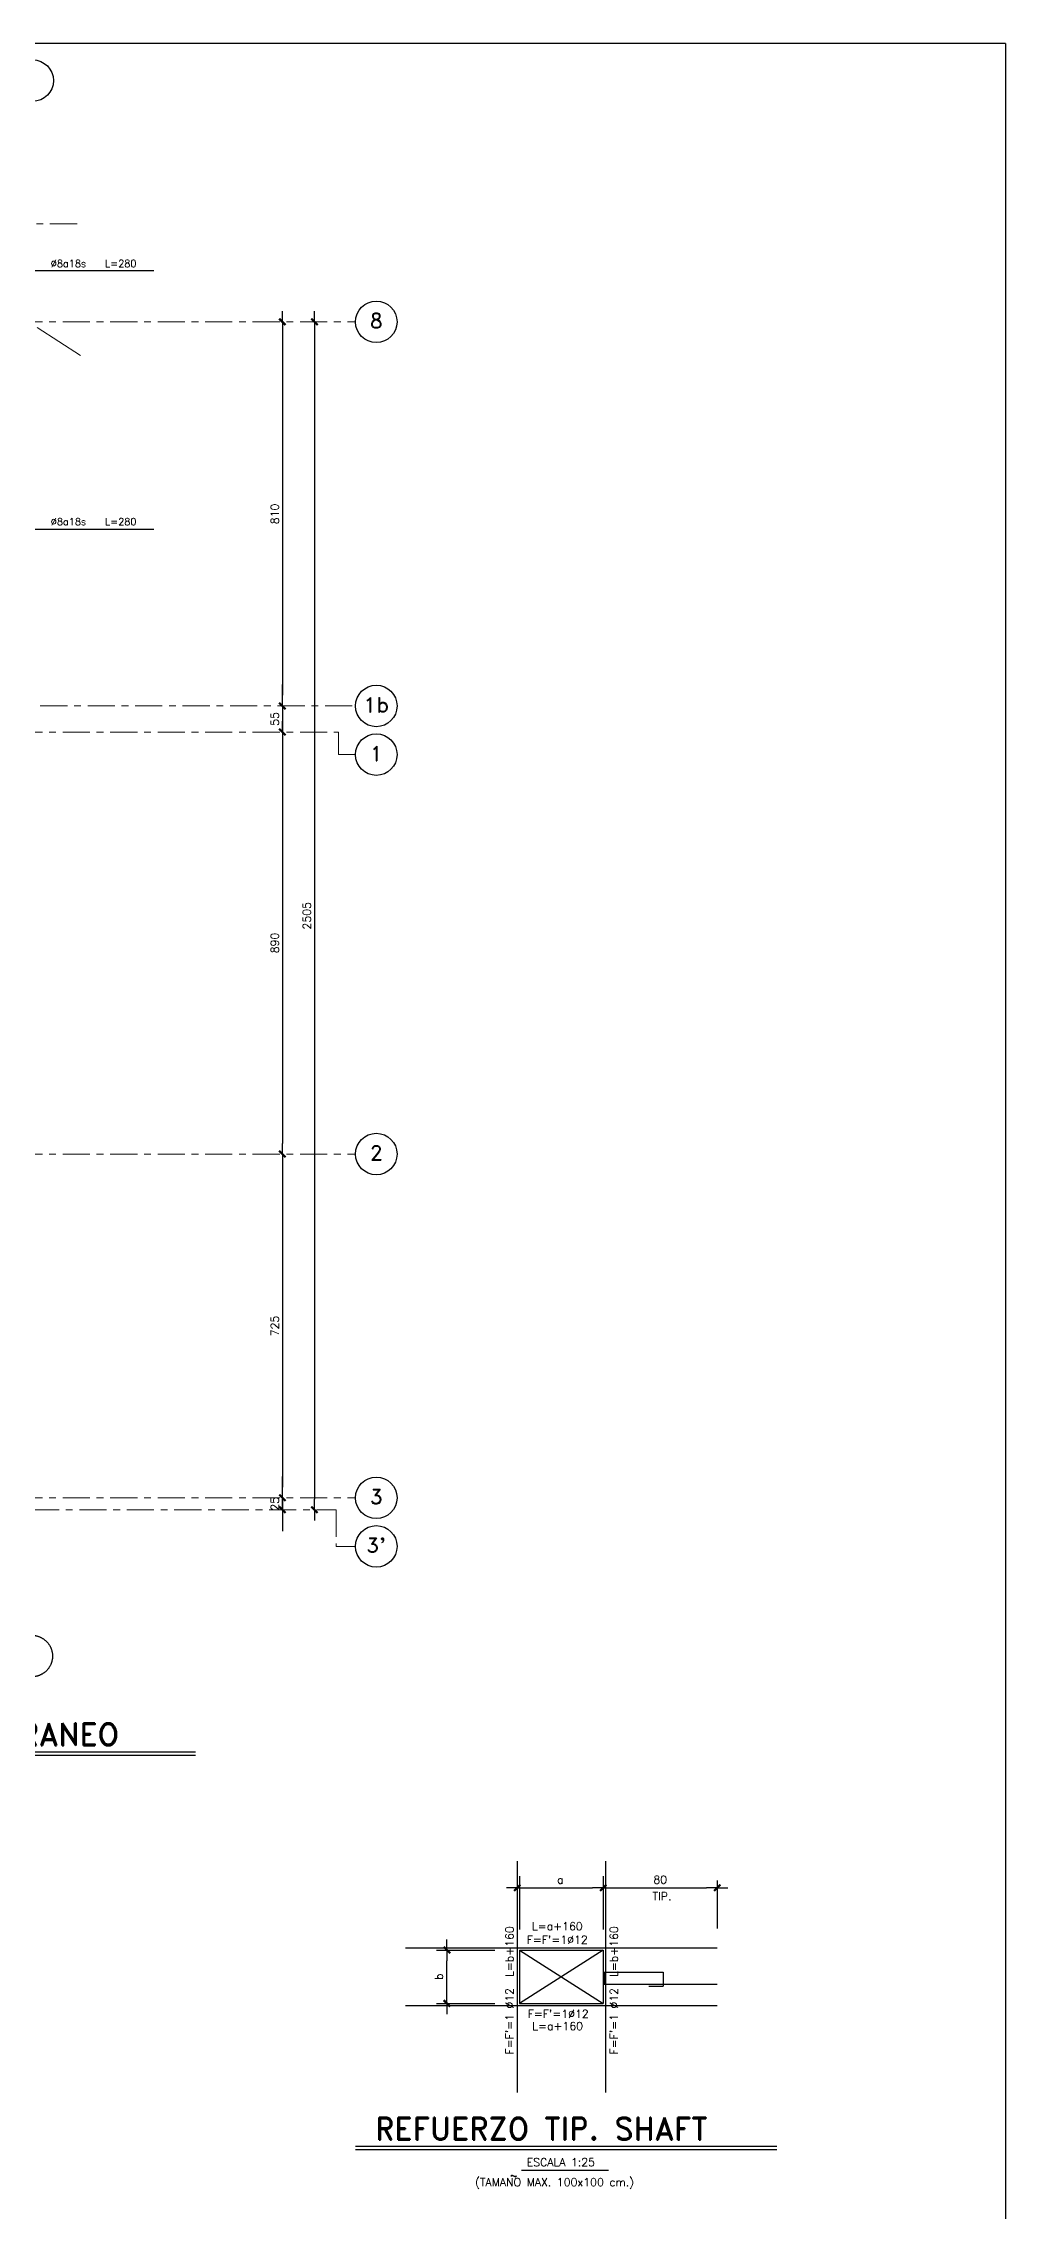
# Model space of a CAD drawing. Extents: x -4 to 6083, y -4 to 8618.
# Drawn here: x 4055 to 6083, y 4047 to 8618 of the extents above; entities that cross this region are included whole.
import ezdxf
from ezdxf.enums import TextEntityAlignment as Align
from ezdxf.xclip import XClip

# ---------------------------------------------------------------- set-up
doc = ezdxf.new("R2010")
doc.units = 0
doc.header["$LTSCALE"] = 45
doc.header["$MEASUREMENT"] = 0
doc.header["$XCLIPFRAME"] = 0
doc.linetypes.add('2017_67-101$0$Grid Line', pattern=[2.2225, 1.27, -0.3175, 0.3175, -0.3175])
doc.layers.get('0').update_dxf_attribs({"linetype": 'CONTINUOUS'})
for name, color, linetype, lineweight in [('2017_67-101$0$A-ANNO-TEXT', 2, 'CONTINUOUS', 9), ('2017_67-101$0$RLE-EJE', 3, 'CONTINUOUS', 25), ('2017_67-101$0$RLE-EJES', 1, '2017_67-101$0$Grid Line', 9)]:
    doc.layers.add(name, color=color, linetype=linetype, lineweight=lineweight)
for name, color, linetype in [('2017_67-101$0$RLA-COTAS', 2, 'CONTINUOUS'), ('fe', 7, 'CONTINUOUS'), ('RLA-CORTES', 5, 'CONTINUOUS'), ('RLA-FORMATO', 7, 'CONTINUOUS'), ('RLA-TEXTOS2', 6, 'CONTINUOUS'), ('TEXTOS-SM', 3, 'CONTINUOUS')]:
    doc.layers.add(name, color=color, linetype=linetype)
doc.styles.add('2017_67-101$0$ROMAND', font='romand', dxfattribs={"height": 31.5})
doc.styles.add('2017_67-101$0$ROMANS', font='ROMANS.shx', dxfattribs={"height": 16.875})
doc.styles.add('ROMANS', font='ROMANS.shx', dxfattribs={"height": 16.875})
doc.styles.add('ROMANS0', font='romans.shx')
doc.styles.add('SIETE50', font='ROMAND.SHX', dxfattribs={"height": 31.5})
doc.dimstyles.new('2017_67-101$0$ING-75', dxfattribs={"dimscale": 75, "dimtxt": 0.27, "dimasz": 0.3, "dimexe": 0, "dimexo": 0, "dimgap": 0.1, "dimtad": 1, "dimdec": 1, "dimzin": 12, "dimdsep": 46, "dimtxsty": '2017_67-101$0$ROMANS', "dimblk": '2017_67-101$0$TICK1', "dimblk1": '2017_67-101$0$TICK1', "dimblk2": '2017_67-101$0$TICK1', "dimcen": 0.09, "dimclrd": 2, "dimclre": 1, "dimclrt": 3, "dimadec": 0, "dimazin": 0, "dimtfac": 1, "dimtdec": 0, "dimtix": 1, "dimtmove": 2, "dimatfit": 3, "dimldrblk": '2017_67-101$0$TICK1', "dimfxl": 0, "dimfxlon": 1, "dimtolj": 1, "dimtzin": 0, "dimarcsym": 0})
doc.dimstyles.new('ING', dxfattribs={"dimscale": 50, "dimtxt": 0.27, "dimasz": 0.3, "dimexe": 0.2, "dimexo": 1, "dimgap": 0.1, "dimtad": 1, "dimzin": 12, "dimdsep": 46, "dimtxsty": 'ROMANS', "dimblk1": 'TICK1', "dimblk2": 'TICK1', "dimsah": 1, "dimcen": 0.09, "dimse1": 1, "dimse2": 1, "dimclrd": 2, "dimclre": 4, "dimclrt": 3, "dimadec": 0, "dimazin": 0, "dimtfac": 1, "dimtix": 1, "dimtmove": 2, "dimatfit": 3, "dimldrblk": 'TICK1', "dimfxl": 1, "dimtolj": 1, "dimtzin": 12, "dimarcsym": 0})
doc.dimstyles.new('ING-75', dxfattribs={"dimscale": 75, "dimtxt": 0.27, "dimasz": 0.3, "dimexe": 0, "dimexo": 0, "dimgap": 0.1, "dimtad": 1, "dimdec": 1, "dimzin": 12, "dimdsep": 46, "dimtxsty": 'ROMANS', "dimblk": 'TICK1', "dimblk1": 'TICK1', "dimblk2": 'TICK1', "dimcen": 0.09, "dimclrd": 2, "dimclre": 1, "dimclrt": 3, "dimadec": 0, "dimazin": 0, "dimtfac": 1, "dimtdec": 0, "dimtix": 1, "dimtmove": 2, "dimatfit": 3, "dimldrblk": 'TICK1', "dimfxl": 0, "dimfxlon": 1, "dimtolj": 1, "dimtzin": 0, "dimarcsym": 0})

# ---------------------------------------------------------------- blocks, each defined once
blk = doc.blocks.new('2017_67-101$0$TICK1')
at = {"color": 2}
for points in [[(0, 0), (-1, 0)], [(0, 0), (1, 0)]]:
    blk.add_lwpolyline(points, dxfattribs=at)
at = {"color": 2, "const_width": 0.2}
blk.add_lwpolyline([(-0.3, -0.3), (0.3, 0.3)], dxfattribs=at)
blk = doc.blocks.new('*D27')
at = {"layer": '2017_67-101$0$RLA-COTAS', "color": 2, "lineweight": -2, "transparency": 16777216}
blk.add_line((3802, 8007.6), (3802, 5547.6), dxfattribs=at)
at = {"layer": '2017_67-101$0$RLA-COTAS', "color": 2, "lineweight": -2, "transparency": 16777216, "xscale": 22.5, "yscale": 22.5, "zscale": 22.5}
for p, rotation in [((3802, 8030.1), 90), ((3802, 5525.1), 270)]:
    blk.add_blockref('2017_67-101$0$TICK1', p, dxfattribs=dict(at, rotation=rotation))
at = {"layer": '2017_67-101$0$RLA-COTAS', "color": 3, "transparency": 16777216, "insert": (3786, 6777.6), "char_height": 16.88, "attachment_point": 5, "rotation": 90, "style": '2017_67-101$0$ROMANS'}
blk.add_mtext('\\A1;2505', dxfattribs=at)
blk = doc.blocks.new('*D28')
at = {"layer": '2017_67-101$0$RLA-COTAS', "color": 2, "lineweight": -2, "transparency": 16777216}
blk.add_line((3734.5, 8007.6), (3734.5, 7242.7), dxfattribs=at)
at = {"layer": '2017_67-101$0$RLA-COTAS', "color": 2, "lineweight": -2, "transparency": 16777216, "xscale": 22.5, "yscale": 22.5, "zscale": 22.5}
for p, rotation in [((3734.5, 8030.1), 90), ((3734.5, 7220.2), 270)]:
    blk.add_blockref('2017_67-101$0$TICK1', p, dxfattribs=dict(at, rotation=rotation))
at = {"layer": '2017_67-101$0$RLA-COTAS', "color": 3, "transparency": 16777216, "insert": (3718.5, 7625.1), "char_height": 16.88, "attachment_point": 5, "rotation": 90, "style": '2017_67-101$0$ROMANS'}
blk.add_mtext('\\A1;810', dxfattribs=at)
blk = doc.blocks.new('*D29')
at = {"layer": '2017_67-101$0$RLA-COTAS', "color": 2, "lineweight": -2, "transparency": 16777216}
for p, q in [((3734.5, 7242.7), (3734.5, 7265.2)), ((3734.5, 7220.2), (3734.5, 7165.2)), ((3734.5, 7142.7), (3734.5, 7120.2))]:
    blk.add_line(p, q, dxfattribs=at)
at = {"layer": '2017_67-101$0$RLA-COTAS', "color": 2, "lineweight": -2, "transparency": 16777216, "xscale": 22.5, "yscale": 22.5, "zscale": 22.5}
for p, rotation in [((3734.5, 7220.2), 270), ((3734.5, 7165.2), 90)]:
    blk.add_blockref('2017_67-101$0$TICK1', p, dxfattribs=dict(at, rotation=rotation))
at = {"layer": '2017_67-101$0$RLA-COTAS', "color": 3, "transparency": 16777216, "insert": (3718.5, 7192.7), "char_height": 16.88, "attachment_point": 5, "rotation": 90, "style": '2017_67-101$0$ROMANS'}
blk.add_mtext('\\A1;55', dxfattribs=at)
blk = doc.blocks.new('*D30')
at = {"layer": '2017_67-101$0$RLA-COTAS', "color": 2, "lineweight": -2, "transparency": 16777216}
blk.add_line((3734.5, 7142.7), (3734.5, 6297.7), dxfattribs=at)
at = {"layer": '2017_67-101$0$RLA-COTAS', "color": 2, "lineweight": -2, "transparency": 16777216, "xscale": 22.5, "yscale": 22.5, "zscale": 22.5}
for p, rotation in [((3734.5, 7165.2), 90), ((3734.5, 6275.2), 270)]:
    blk.add_blockref('2017_67-101$0$TICK1', p, dxfattribs=dict(at, rotation=rotation))
at = {"layer": '2017_67-101$0$RLA-COTAS', "color": 3, "transparency": 16777216, "insert": (3718.5, 6720.2), "char_height": 16.88, "attachment_point": 5, "rotation": 90, "style": '2017_67-101$0$ROMANS'}
blk.add_mtext('\\A1;890', dxfattribs=at)
blk = doc.blocks.new('*D31')
at = {"layer": '2017_67-101$0$RLA-COTAS', "color": 2, "lineweight": -2, "transparency": 16777216}
blk.add_line((3734.5, 6252.7), (3734.5, 5572.6), dxfattribs=at)
at = {"layer": '2017_67-101$0$RLA-COTAS', "color": 2, "lineweight": -2, "transparency": 16777216, "xscale": 22.5, "yscale": 22.5, "zscale": 22.5}
for p, rotation in [((3734.5, 6275.2), 90), ((3734.5, 5550.1), 270)]:
    blk.add_blockref('2017_67-101$0$TICK1', p, dxfattribs=dict(at, rotation=rotation))
at = {"layer": '2017_67-101$0$RLA-COTAS', "color": 3, "transparency": 16777216, "insert": (3718.5, 5912.6), "char_height": 16.88, "attachment_point": 5, "rotation": 90, "style": '2017_67-101$0$ROMANS'}
blk.add_mtext('\\A1;725', dxfattribs=at)
blk = doc.blocks.new('*D32')
at = {"layer": '2017_67-101$0$RLA-COTAS', "color": 2, "lineweight": -2, "transparency": 16777216}
for p, q in [((3734.5, 5572.6), (3734.5, 5595.1)), ((3734.5, 5550.1), (3734.5, 5525.1)), ((3734.5, 5502.6), (3734.5, 5480.1))]:
    blk.add_line(p, q, dxfattribs=at)
at = {"layer": '2017_67-101$0$RLA-COTAS', "color": 2, "lineweight": -2, "transparency": 16777216, "xscale": 22.5, "yscale": 22.5, "zscale": 22.5}
for p, rotation in [((3734.5, 5550.1), 270), ((3734.5, 5525.1), 90)]:
    blk.add_blockref('2017_67-101$0$TICK1', p, dxfattribs=dict(at, rotation=rotation))
at = {"layer": '2017_67-101$0$RLA-COTAS', "color": 3, "transparency": 16777216, "insert": (3718.5, 5537.6), "char_height": 16.88, "attachment_point": 5, "rotation": 90, "style": '2017_67-101$0$ROMANS'}
blk.add_mtext('\\A1;25', dxfattribs=at)
blk = doc.blocks.new('TICK1')
at = {"color": 2}
for points in [[(0, 0), (-1, 0)], [(0, 0), (1, 0)]]:
    blk.add_lwpolyline(points, dxfattribs=at)
at = {"color": 2, "const_width": 0.2}
blk.add_lwpolyline([(-0.3, -0.3), (0.3, 0.3)], dxfattribs=at)
blk = doc.blocks.new('*D7')
at = {"layer": 'RLA-CORTES', "color": 2, "lineweight": -2, "transparency": 16777216}
blk.add_line((2494.8, 436.2), (2585.7, 436.2), dxfattribs=at)
at = {"layer": 'RLA-CORTES', "color": 2, "lineweight": -2, "transparency": 16777216, "xscale": 15, "yscale": 15, "zscale": 15, "rotation": 180}
blk.add_blockref('TICK1', (2479.8, 436.2), dxfattribs=at)
at = {"layer": 'RLA-CORTES', "color": 2, "lineweight": -2, "transparency": 16777216, "xscale": 15, "yscale": 15, "zscale": 15}
blk.add_blockref('TICK1', (2600.7, 436.2), dxfattribs=at)
at = {"layer": 'RLA-CORTES', "color": 3, "transparency": 16777216, "insert": (2540.3, 447.5), "char_height": 11.25, "attachment_point": 5, "style": 'ROMANS'}
blk.add_mtext('\\A1;a', dxfattribs=at)
blk = doc.blocks.new('*D8')
at = {"layer": 'RLA-CORTES', "color": 2, "lineweight": -2, "transparency": 16777216}
blk.add_line((2615.7, 436.2), (2745.7, 436.2), dxfattribs=at)
at = {"layer": 'RLA-CORTES', "color": 2, "lineweight": -2, "transparency": 16777216, "xscale": 15, "yscale": 15, "zscale": 15, "rotation": 180}
blk.add_blockref('TICK1', (2600.7, 436.2), dxfattribs=at)
at = {"layer": 'RLA-CORTES', "color": 2, "lineweight": -2, "transparency": 16777216, "xscale": 15, "yscale": 15, "zscale": 15}
blk.add_blockref('TICK1', (2760.7, 436.2), dxfattribs=at)
at = {"layer": 'RLA-CORTES', "color": 3, "transparency": 16777216, "insert": (2680.7, 447.5), "char_height": 11.25, "attachment_point": 5, "style": 'ROMANS'}
blk.add_mtext('\\A1;80', dxfattribs=at)
blk = doc.blocks.new('*D9')
at = {"layer": 'RLA-CORTES', "color": 2, "lineweight": -2, "transparency": 16777216}
blk.add_line((2381.1, 288.5), (2381.1, 333.5), dxfattribs=at)
at = {"layer": 'RLA-CORTES', "color": 2, "lineweight": -2, "transparency": 16777216, "xscale": 15, "yscale": 15, "zscale": 15}
for p, rotation in [((2381.1, 348.5), 90), ((2381.1, 273.5), 270)]:
    blk.add_blockref('TICK1', p, dxfattribs=dict(at, rotation=rotation))
at = {"layer": 'RLA-CORTES', "color": 3, "transparency": 16777216, "insert": (2369.9, 311), "char_height": 11.25, "attachment_point": 5, "rotation": 90, "style": 'ROMANS'}
blk.add_mtext('\\A1;b', dxfattribs=at)
blk = doc.blocks.new('2017_67-101')
at = {"layer": '2017_67-101$0$A-ANNO-TEXT'}
blk.add_line((3217.54, 8018.54), (3308.89, 7958.9), dxfattribs=at)
at = {"layer": '2017_67-101$0$RLE-EJE'}
for centre in [(3208.32, 8538.89), (3932.45, 8030.14), (3932.45, 7220.15), (3932.45, 7117.53), (3932.45, 6275.15), (3932.45, 5550.14), (3932.45, 5447.77), (3206.32, 5216.39)]:
    blk.add_circle(centre, 43.75, dxfattribs=at)
at = {"layer": '2017_67-101$0$RLE-EJES'}
for p, q in [((3301.82, 8237.14), (621.32, 8237.14)), ((571.32, 8030.14), (3888.7, 8030.14)), ((623.95, 7220.15), (3888.7, 7220.15)), ((571.32, 7165.15), (3852.44, 7165.15)), ((3852.44, 7165.15), (3852.44, 7117.53)), ((3852.44, 7117.53), (3888.7, 7117.53)), ((571.32, 6275.15), (3888.7, 6275.15)), ((571.32, 5550.14), (3888.7, 5550.14)), ((606.29, 5525.14), (3847.83, 5525.14)), ((3847.83, 5525.14), (3847.83, 5447.77)), ((3847.83, 5447.77), (3888.7, 5447.77))]:
    blk.add_line(p, q, dxfattribs=at)
at = {"layer": '2017_67-101$0$RLE-EJE', "color": 5, "char_height": 31.25, "width": 1, "attachment_point": 2, "line_spacing_factor": 0.941778, "style": '2017_67-101$0$ROMAND'}
for s, insert in [('8', (3932.26, 8048.27)), ('1b', (3932.26, 7238.28)), ('1', (3932.26, 7135.66)), ('2', (3932.26, 6293.28)), ('3', (3932.26, 5568.27)), ("3'", (3932.26, 5465.9))]:
    blk.add_mtext(s, dxfattribs=dict(at, insert=insert))
at = {"layer": '2017_67-101$0$RLA-COTAS'}
for base, p1, p2, picture, middle in [((3734.46, 7220.15), (3741.96, 8030.14), (3741.96, 7220.15), '*D28', (3718.53, 7625.15)), ((3801.96, 5525.14), (3809.46, 8030.14), (3809.46, 5525.14), '*D27', (3786.03, 6777.64)), ((3734.46, 7165.15), (3741.96, 7220.15), (3741.96, 7165.15), '*D29', (3718.53, 7192.65)), ((3734.46, 6275.15), (3741.96, 7165.15), (3741.96, 6275.15), '*D30', (3718.53, 6720.15)), ((3734.46, 5550.14), (3741.96, 6275.15), (3741.96, 5550.14), '*D31', (3718.53, 5912.65)), ((3734.46, 5525.14), (3741.96, 5550.14), (3741.96, 5525.14), '*D32', (3718.53, 5537.64))]:
    dim = blk.add_linear_dim(base=base, p1=p1, p2=p2, angle=90, dimstyle='2017_67-101$0$ING-75', override={"dimexe": 0, "dimexo": 0, "dimdec": 1, "dimfxl": 0, "dimfxlon": 1}, dxfattribs=at)
    dim.commit()
    dim.dimension.update_dxf_attribs({"geometry": picture, "text_midpoint": middle})
blk = doc.blocks.new('det-5')
at = {"layer": 'RLA-CORTES', "color": 7}
for p, q in [((-61.926, 162.5), (-61.926, -162.5)), ((61.926, 162.5), (61.926, -162.5)), ((-218.926, 40.5), (218.926, 40.5)), ((60.42, 6.695), (142.907, 6.695)), ((60.42, 6.695), (60.42, -10.412)), ((142.907, 6.695), (142.907, -13.001)), ((60.42, -10.412), (218.926, -10.412)), ((123.211, -13.001), (142.907, -13.001)), ((-218.926, -40.5), (218.926, -40.5))]:
    blk.add_line(p, q, dxfattribs=at)
at = {"layer": 'RLA-CORTES', "color": 1}
for p, q in [((-58.926, 141.571), (-58.926, 66.571)), ((58.926, 141.571), (58.926, 66.571)), ((218.926, 135.551), (218.926, 68.037)), ((-175.493, 37.5), (-93.556, 37.5)), ((58.926, 37.5), (-58.926, -37.5)), ((-58.926, 37.5), (58.926, -37.5)), ((-175.493, -37.5), (-93.556, -37.5))]:
    blk.add_line(p, q, dxfattribs=at)
at = {"layer": 'RLA-CORTES', "color": 3}
for p, q in [((-58.926, 37.5), (58.926, 37.5)), ((-58.926, 37.5), (-58.926, -37.5)), ((58.926, 37.5), (58.926, -37.5)), ((-58.926, -37.5), (58.926, -37.5)), ((-55.807, -271.739), (66.177, -271.739))]:
    blk.add_line(p, q, dxfattribs=at)
at = {"layer": 'RLA-CORTES', "color": 6}
for p, q in [((-289.271, -238.05), (302.942, -238.05)), ((-289.271, -243.05), (302.942, -243.05))]:
    blk.add_line(p, q, dxfattribs=at)
at = {"layer": 'RLA-CORTES', "color": 9}
for points in [[(-71.039, -280.429), (-69.55, -278.94), (-64.376, -281.487), (-63.082, -280.077)], [(-70.724, -280.458), (-69.235, -278.969), (-64.061, -281.516), (-62.767, -280.105)]]:
    blk.add_lwpolyline(points, dxfattribs=at)
at = {"layer": 'RLA-CORTES', "color": 9, "style": 'ROMANS'}
for s, p in [('TIP.', (128.214, 107.558)), ('L=a+160', (-41.28, 65.369)), ("F=F'=1%%C12", (-48.684, 46.333)), ("F=F'=1%%C12", (-47.299, -57.804)), ('L=a+160', (-40.818, -74.926)), ('ESCALA 1:25', (-48.665, -266.357)), ('(TAMANO MAX. 100x100 cm.)', (-121.018, -294.432))]:
    blk.add_text(s, height=11.25, dxfattribs=at).set_placement(p)
for p in [(-67.069, -109.293), (79.545, -109.293)]:
    blk.add_text("F=F'=1 %%C12  L=b+160", height=11.25, rotation=90, dxfattribs=at).set_placement(p)
at = {"layer": 'RLA-CORTES', "color": 6, "style": 'SIETE50'}
blk.add_text('REFUERZO TIP. SHAFT', height=31.5, dxfattribs=at).set_placement((-261.42, -229.485))
at = {"layer": 'RLA-CORTES'}
dim = blk.add_linear_dim(base=(58.926, 125.189), p1=(-61.926, 132.208), p2=(58.926, 132.208), text='a', dimstyle='ING', dxfattribs=at)
dim.commit()
dim.dimension.update_dxf_attribs({"geometry": '*D7', "text_midpoint": (-1.5, 136.439), "insert": (-2541.752, -311.013)})
dim = blk.add_linear_dim(base=(218.926, 125.189), p1=(58.926, 114.312), p2=(218.926, 114.312), dimstyle='ING', dxfattribs=at)
dim.commit()
dim.dimension.update_dxf_attribs({"geometry": '*D8', "text_midpoint": (138.926, 136.439), "insert": (-2541.752, -311.013)})
dim = blk.add_linear_dim(base=(-160.628, 37.5), p1=(-163.148, -37.5), p2=(-163.148, 37.5), angle=90, text='b', dimstyle='ING', dxfattribs=at)
dim.commit()
dim.dimension.update_dxf_attribs({"geometry": '*D9', "text_midpoint": (-171.878, 0), "insert": (-2541.752, -311.013)})

msp = doc.modelspace()

# ---------------------------------------------------------------- linework, layer by layer
at = {"layer": 'RLA-FORMATO', "color": 6, "linetype": 'Continuous'}
for q in [(0, 8617.5), (6082.5, 0)]:
    msp.add_line((6082.5, 8617.5), q, dxfattribs=at)
at = {"layer": 'RLA-TEXTOS2', "color": 6}
for p, q in [((2180.6, 5014.8), (4375.2, 5014.8)), ((2180.6, 5007.3), (4375.2, 5007.3))]:
    msp.add_line(p, q, dxfattribs=at)

# ---------------------------------------------------------------- block references
ref = msp.add_blockref('2017_67-101', (823.8, 0))
XClip(ref).set_block_clipping_path([(363.0141845847, 5172.9563202759), (4138.5012184707, 8594.4332992691)])
at = {"layer": 'fe', "xscale": 1.5, "yscale": 1.5, "zscale": 1.5}
msp.add_blockref('det-5', (5146.1, 4540.1), dxfattribs=at)

# ---------------------------------------------------------------- texts
at = {"layer": 'RLA-TEXTOS2', "color": 6, "style": 'SIETE50'}
msp.add_text('ARMADURA MALLA INFERIOR LOSA CIELO 1° SUBTERRANEO', height=47.25, dxfattribs=at).set_placement((3282.3, 5027.7), align=Align.CENTER)
at = {"layer": 'TEXTOS-SM', "style": 'ROMANS0'}
for p in [(4160.5, 8145.7), (4160.5, 7601.2)]:
    msp.add_text('%%C8a18s   L=280', height=15, dxfattribs=at).set_placement(p, align=Align.CENTER)

# ---------------------------------------------------------------- leaders
at = {"layer": 'fe'}
for points in [[(3985.4, 8092.2), (3985.4, 8138.6), (4287.7, 8138.6)], [(3985.4, 7546.5), (3985.4, 7592.9), (4287.7, 7592.9)]]:
    msp.add_leader(points, dimstyle='ING-75', override={"dimgap": 0.1, "dimtad": 0}, dxfattribs=at)

doc.saveas('drawing.dxf')
